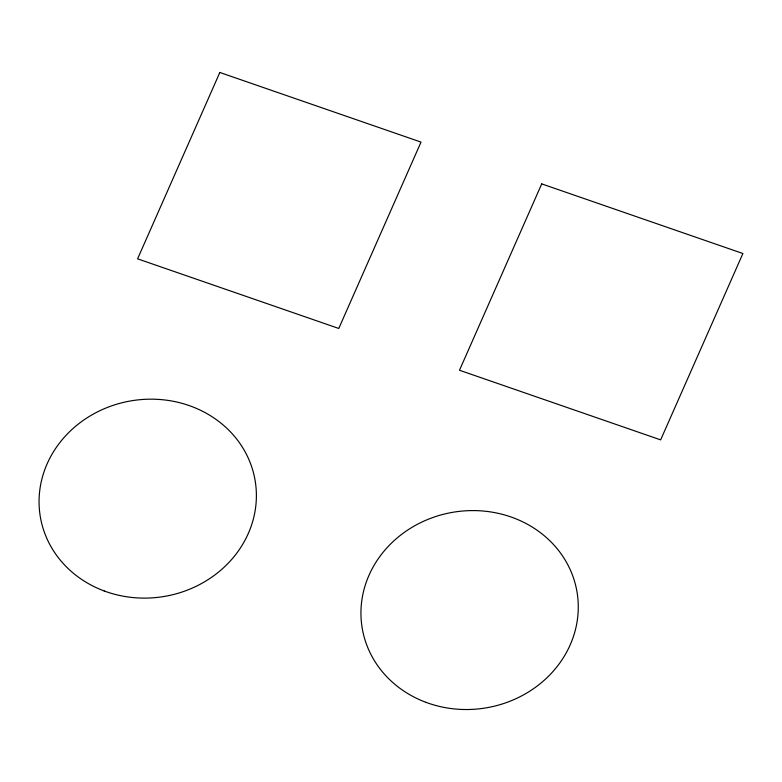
<?xml version="1.0" encoding="UTF-8"?>
<svg xmlns="http://www.w3.org/2000/svg" width="782" height="782" viewBox="0 0 782 782"><rect width="100%" height="100%" fill="white"/><g stroke="black" fill="none" stroke-linecap="round" stroke-linejoin="round"><path stroke-width="1.17" d="M219.84 72.472L137.593 258.832L338.772 328.46L421.019 142.099L219.84 72.472M541.721 183.887L459.484 370.248L660.653 439.875L742.9 253.515L541.721 183.887M426.102 702.383A108.923 99.197 -9.5 0 0 577.595 595.952A108.923 99.197 -9.5 0 0 405.115 531.828A108.923 99.197 -9.5 0 0 426.102 702.383M104.211 590.967A108.923 99.197 -9.5 0 0 255.714 484.547A108.923 99.197 -9.5 0 0 83.224 420.423A108.923 99.197 -9.5 0 0 104.211 590.967"/></g></svg>
